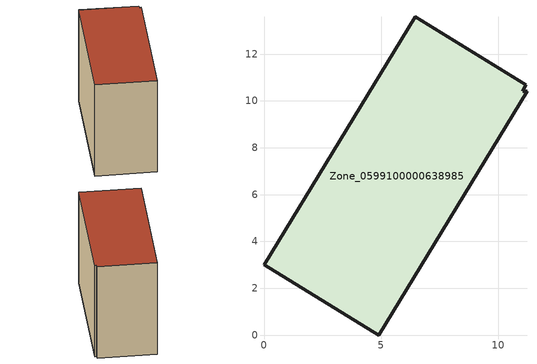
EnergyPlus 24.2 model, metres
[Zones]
Zone_0599100000638985
 floor ground (C_G): 0,3 6.45,13.59 11.19,10.69 11.06,10.42 11.23,10.4 4.91,0 z0
 wall outside (C_F): 6.45,13.59 0,3 4.91,0 11.23,10.4 11.06,10.42 11.19,10.69 6.45,13.59 z0:10.1
 roof outside (C_R): 11.23,10.4 11.06,10.42 11.19,10.69 6.45,13.59 0,3 4.91,0 z10.1
[BUILDING]
Pand.0599100000638985: North Axis=0; Terrain=City; Loads Convergence Tolerance Value=0.04; Temperature Convergence Tolerance Value=0.4; Solar Distribution=FullExterior; Maximum Number of Warmup Days=25; Minimum Number of Warmup Days=1
[Site:Location]
Rotterdam.The.Hague.AP_ZH_NLD Design_Conditions: Latitude=51.96; Longitude=4.45; Time Zone=1; Elevation=-4.5
[SITE:GROUNDTEMPERATURE:BUILDINGSURFACE]
18, 18, 18, 18, 18, 18, 18, 18, 18, 18, 18, 18
[MATERIAL] Thermal Absorptance=0.9; Solar Absorptance=0.7; Visible Absorptance=0.7
Name | Roughness | Thickness | Conductivity | Density | Specific Heat
G.TI.1946 | MediumSmooth | 0.15 | 1 | 540 | 1210
F.TI.1946 | Rough | 0.3 | 0.857143 | 1920 | 840
R.TI.1946 | MediumRough | 0.2 | 0.1 | 1500 | 1000
[CONSTRUCTION]
C_G: G.TI.1946
C_F: F.TI.1946
C_R: R.TI.1946
[ZONE]
Zone_0599100000638985: Type=1; Multiplier=1; Ceiling Height=Autocalculate; Volume=Autocalculate; Floor Area=autocalculate; Part of Total Floor Area=Yes
[ZONEINFILTRATION:DESIGNFLOWRATE]
Infil_Zone_0599100000638985: Zone or ZoneList or Space or SpaceList=Zone_0599100000638985; Schedule=AlwaysOn; Design Flow Rate Calculation Method=Flow/Area; Flow Rate per Floor Area=0.003; Constant Term Coefficient=1; Temperature Term Coefficient=0; Velocity Term Coefficient=0; Velocity Squared Term Coefficient=0
[HVACTEMPLATE:ZONE:IDEALLOADSAIRSYSTEM]
Zone_0599100000638985: Maximum Heating Supply Air Temperature=50; Minimum Cooling Supply Air Temperature=13; Maximum Heating Supply Air Humidity Ratio=0.0156; Minimum Cooling Supply Air Humidity Ratio=0.0077; Heating Limit=NoLimit; Cooling Limit=NoLimit; Dehumidification Control Type=ConstantSensibleHeatRatio; Cooling Sensible Heat Ratio=0.7; Dehumidification Setpoint=60; Humidification Control Type=None; Humidification Setpoint=30; Outdoor Air Method=None; Outdoor Air Flow Rate per Person=0.00944; Outdoor Air Flow Rate per Zone Floor Area=0; Outdoor Air Flow Rate per Zone=0; Demand Controlled Ventilation Type=None; Outdoor Air Economizer Type=NoEconomizer; Heat Recovery Type=None; Sensible Heat Recovery Effectiveness=0.7; Latent Heat Recovery Effectiveness=0.65
[ZONECONTROL:THERMOSTAT]
ThermostatControl_Zone_0599100000638985: Zone or ZoneList=Zone_0599100000638985; Control Type Schedule=DualSetpointControlType; Control 1=Thermostat_Zone_0599100000638985; Temperature Difference Between Cutout And Setpoint=0
[THERMOSTATSETPOINT:DUALSETPOINT]
Thermostat_Zone_0599100000638985: Heating Setpoint Temperature Schedule=HeatingSetpoint_Zone_0599100000638985; Cooling Setpoint Temperature Schedule=CoolingSetpoint_Zone_0599100000638985
[SCHEDULE:COMPACT]
HeatingSetpoint_Zone_0599100000638985: Through: 12/31, For: AllDays, Until: 24:00, 21
CoolingSetpoint_Zone_0599100000638985: Through: 12/31, For: AllDays, Until: 24:00, 24
DualSetpointControlType: Through: 12/31, For: AllDays, Until: 24:00, 4
AlwaysOn: Through: 12/31, For: AllDays, Until: 24:00, 1
